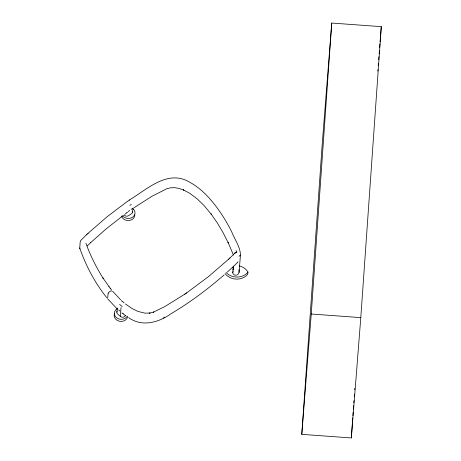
<?xml version="1.0" encoding="UTF-8"?>
<svg xmlns="http://www.w3.org/2000/svg" width="461" height="461" viewBox="0 0 461 461"><rect width="100%" height="100%" fill="white"/><g stroke="black" fill="none" stroke-linecap="round" stroke-linejoin="round"><path stroke-width="0.69" d="M79.765 248.295L80.151 242.129L80.612 240.607L86.962 234.326M233.157 271.471A2.922 2.484 4.5 0 0 234.159 274.791A2.922 2.484 4.5 0 0 238.089 274.226L239.063 272.457L238.994 269.541M301.782 434.348L322.279 143.383L331.747 23.05L381.287 26.652L360.796 317.617L351.328 437.95L301.782 434.348L311.256 314.016L331.747 23.05M351.328 437.95L352.337 423.584M352.44 422.143L352.74 417.833M352.896 415.678L353.149 412.088M353.351 409.212L353.604 405.622M353.806 402.747L353.956 400.592M354.261 396.281L354.411 394.126M354.716 389.816L354.814 388.375M85.925 243.206C89.422 253.475 96.361 267.778 103.252 278.409L102.924 277.897L109.084 286.748M116.846 312.281L117.376 308.04M125.19 315.739A2.922 2.484 4.5 0 1 120.344 316.43L121.047 307.527M132.63 212.066L132.929 208.251L132.693 208.66M232.799 272.664L233.283 266.464M233.266 270.06L233.491 267.184M239.063 272.457L240.44 254.962C240.267 246.727 234.603 239.426 231.727 231.871C227.918 224.265 223.573 216.924 218.67 209.968C210.648 198.812 201.123 188.157 188.785 181.72C167.262 169.452 146.69 189.684 129.247 200.08M225.049 273.609A13.646 11.583 4.5 0 0 247.724 274.312L247.909 271.932A13.646 11.583 4.5 0 0 239.271 265.882M377.795 71.063L377.905 69.628M378.245 65.329L378.412 63.18M378.694 59.602L378.919 56.738M379.149 53.874L379.432 50.289M379.657 47.425L379.939 43.841M380.106 41.697L381.287 26.652M108.156 293.133L107.649 298.434M234.787 253.383L235.323 252.72L236.735 252.363M248.006 272.105L247.885 272.261A13.646 11.583 4.5 0 1 225.999 272.497M234.649 253.446L234.954 253.095M239.115 256.264L240.21 255.164M234.401 253.636L229.768 258.131M87.238 245.915L90.748 242.526M237.271 262.741L233.531 266.349M227.25 272.14L232.546 267.276M87.97 233.381L107.079 216.768L127.772 201.111M86.754 234.528L88.178 233.18M90.517 242.745L105.897 229.105L123.456 215.299M228.558 259.278L229.981 257.935M232.321 267.495L233.762 266.13M228.765 259.082L208.412 276.663L186.227 293.202M224.161 274.883C207.629 289.254 190.03 302.497 171.14 313.63C158.849 322.521 141.953 327.345 128.607 317.583M108.162 293.115C109.038 292.268 111.038 289.911 112.104 291.145M124.943 214.198L126.435 213.109M128.193 211.541L129.674 210.481M129.841 205.433L131.322 204.384M128.089 201.048L129.564 200.011M131.155 209.432L132.63 208.395M133.828 207.871L152.026 196.253L166.738 188.762L170.53 187.806L174.552 187.667L178.805 188.347L183.876 190.088L183.288 189.84L189.805 193.315L197.25 198.939L203.854 205.347L211.207 214.129L211.017 213.881L217.177 222.726L222.974 232.465L228.299 242.935L228.039 242.371L233.479 255.094M235.94 252.461L235.398 252.737M184.763 294.21L186.722 292.862M185.259 293.864L164.692 306.651L153.265 312.253L153.853 312.028L149.445 313.146L150.084 313.054L144.858 313.152L138 311.429L132.065 308.547L125.455 303.966M238.026 261.934L237.133 262.372M236.689 252.092L234.816 252.985M127.662 212.216L126.487 212.677M163.096 318.044L163.643 317.756M164.295 317.416L164.842 317.133M311.256 314.016L360.796 317.617M123.312 313.578L121.906 312.944M236.902 252.081L236.015 250.542M125.974 315.912L122.828 313.664M122.251 306.565L119.595 304.358M122.805 301.759L124.13 302.889M118.656 309.901L119.987 311.037M120.344 316.43L117.641 313.999A2.922 2.484 4.5 0 1 117.203 311.089M121.249 300.526L122.574 301.707M120.598 299.754L112.743 291.34M107.955 299.149L117.267 309.014L117.129 308.686M110.179 288.171L111.458 289.773M79.713 247.926C85.832 265.761 94.903 282.777 106.67 297.587M108.911 286.517L110.352 288.396M79.805 248.542L79.857 248.894M233.007 269.656A2.922 2.484 4.5 0 1 233.364 268.469M132.624 211.443A2.922 2.484 4.5 0 1 131.598 213.65L128.579 215.667A2.922 2.484 4.5 0 1 124.153 214.866M134.866 214.884A6.823 5.791 4.5 0 1 128.924 220.525A6.823 5.791 4.5 0 1 121.45 216.071M127.714 316.477A6.823 5.791 4.5 0 1 119.272 321.202A6.823 5.791 4.5 0 1 114.599 313.359M132.543 208.314A6.823 5.791 4.5 0 1 132.895 217.016A6.823 5.791 4.5 0 1 122.712 216.002M127.092 316.471A6.823 5.791 4.5 0 1 116.46 317.698A6.823 5.791 4.5 0 1 117.44 308.599"/></g></svg>
